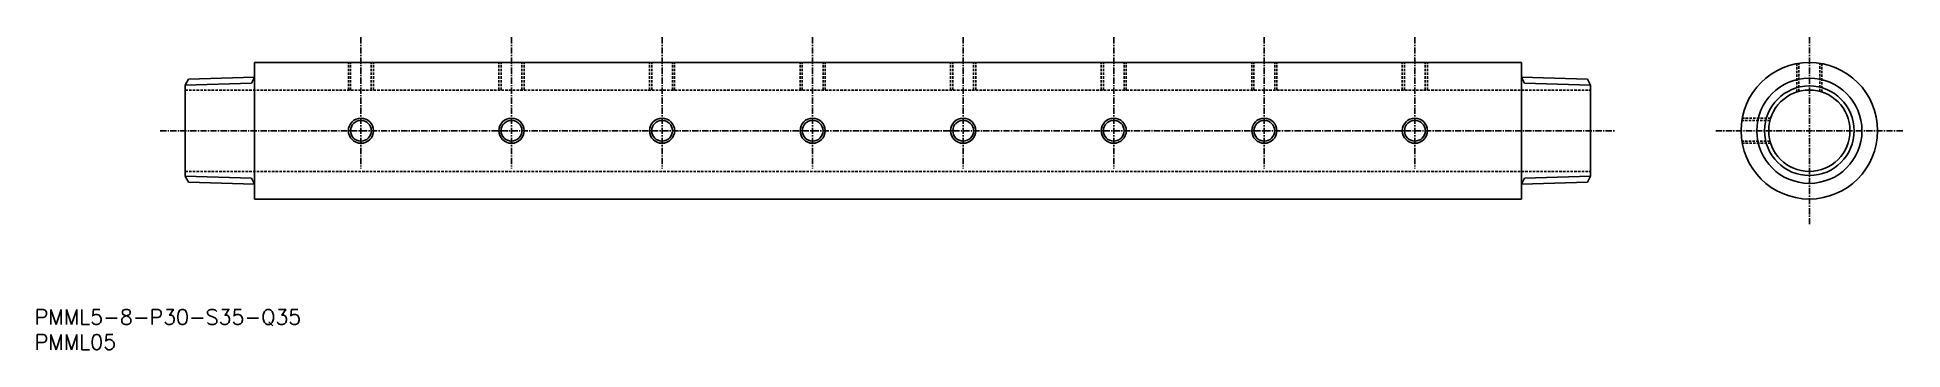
# Model space of a CAD drawing. Extents: x 1 to 372, y 0 to 62.
import ezdxf

# ---------------------------------------------------------------- set-up
doc = ezdxf.new("R2010")
doc.units = 0
doc.linetypes.add('CENTER', pattern=[2, 1.25, -0.25, 0.25, -0.25])
doc.linetypes.add('DASHED', pattern=[0.75, 0.5, -0.25])
doc.layers.get('0').update_dxf_attribs({"linetype": 'CONTINUOUS'})
doc.layers.add('CENTER', color=1, linetype='CENTER')
doc.styles.get("Standard").update_dxf_attribs({"font": 'txt.shx'})

# ---------------------------------------------------------------- blocks, each defined once
blk = doc.blocks.new('*U12')
at = {"color": 7, "linetype": 'CONTINUOUS'}
blk.add_text('PMML05', height=3, dxfattribs=at).set_placement((0, 0))
blk = doc.blocks.new('*U13')
at = {"color": 7, "linetype": 'CONTINUOUS'}
blk.add_text('PMML5-8-P30-S35-Q35', height=3, dxfattribs=at).set_placement((0, 5))

msp = doc.modelspace()

# ---------------------------------------------------------------- linework, layer by layer
at = {"color": 7, "linetype": 'CONTINUOUS'}
for p, q in [((43.77, 57.2), (296.23, 57.2)), ((43.77, 30), (43.77, 57.2)), ((296.23, 30), (296.23, 57.2)), ((30, 52.66), (30.61, 53.84)), ((30, 34.54), (30, 52.66)), ((43.77, 54.25), (30.61, 53.84)), ((296.23, 54.25), (309.39, 53.84)), ((310, 52.66), (309.39, 53.84)), ((310, 34.54), (310, 52.66)), ((30, 34.54), (30.61, 33.36)), ((310, 34.54), (309.39, 33.36)), ((43.77, 32.95), (30.61, 33.36)), ((43.77, 30), (296.23, 30)), ((296.23, 32.95), (309.39, 33.36))]:
    msp.add_line(p, q, dxfattribs=at)
at = {"color": 3, "linetype": 'DASHED'}
for p, q in [((62.5, 51.7), (62.5, 57.2)), ((62.93, 51.7), (62.93, 57.2)), ((67.07, 51.7), (67.07, 57.2)), ((67.5, 51.7), (67.5, 57.2)), ((92.5, 51.7), (92.5, 57.2)), ((92.93, 51.7), (92.93, 57.2)), ((97.07, 51.7), (97.07, 57.2)), ((97.5, 51.7), (97.5, 57.2)), ((122.5, 51.7), (122.5, 57.2)), ((122.93, 51.7), (122.93, 57.2)), ((127.07, 51.7), (127.07, 57.2)), ((127.5, 51.7), (127.5, 57.2)), ((152.5, 51.7), (152.5, 57.2)), ((152.93, 51.7), (152.93, 57.2)), ((157.07, 51.7), (157.07, 57.2)), ((157.5, 51.7), (157.5, 57.2)), ((182.5, 51.7), (182.5, 57.2)), ((182.93, 51.7), (182.93, 57.2)), ((187.07, 51.7), (187.07, 57.2)), ((187.5, 51.7), (187.5, 57.2)), ((212.5, 51.7), (212.5, 57.2)), ((212.93, 51.7), (212.93, 57.2)), ((217.07, 51.7), (217.07, 57.2)), ((217.5, 51.7), (217.5, 57.2)), ((242.5, 51.7), (242.5, 57.2)), ((242.93, 51.7), (242.93, 57.2)), ((247.07, 51.7), (247.07, 57.2)), ((247.5, 51.7), (247.5, 57.2)), ((272.5, 51.7), (272.5, 57.2)), ((272.93, 51.7), (272.93, 57.2)), ((277.07, 51.7), (277.07, 57.2)), ((277.5, 51.7), (277.5, 57.2)), ((351.1, 51.3), (351.1, 56.97)), ((351.53, 51.43), (351.53, 57.04)), ((355.67, 51.43), (355.67, 57.04)), ((356.1, 51.3), (356.1, 56.97)), ((30, 51.7), (310, 51.7)), ((345.77, 45.67), (340.16, 45.67)), ((345.9, 46.1), (340.23, 46.1)), ((345.77, 41.53), (340.16, 41.53)), ((345.9, 41.1), (340.23, 41.1)), ((30, 35.5), (310, 35.5))]:
    msp.add_line(p, q, dxfattribs=at)
at = {"color": 3, "linetype": 'CONTINUOUS'}
for p, q in [((43.16, 53.07), (30, 52.66)), ((43.16, 53.07), (43.77, 54.25)), ((296.84, 53.07), (296.23, 54.25)), ((296.84, 53.07), (310, 52.66)), ((43.16, 34.13), (30, 34.54)), ((43.16, 34.13), (43.77, 32.95)), ((296.84, 34.13), (296.23, 32.95)), ((296.84, 34.13), (310, 34.54))]:
    msp.add_line(p, q, dxfattribs=at)
at = {"color": 7, "linetype": 'CONTINUOUS'}
for centre, radius in [((353.6, 43.6), 13.6), ((353.6, 43.6), 8.92), ((353.6, 43.6), 8.1), ((65, 43.6), 2.07), ((95, 43.6), 2.07), ((125, 43.6), 2.07), ((155, 43.6), 2.07), ((185, 43.6), 2.07), ((215, 43.6), 2.07), ((245, 43.6), 2.07), ((275, 43.6), 2.07)]:
    msp.add_circle(centre, radius, dxfattribs=at)
at = {"color": 3, "linetype": 'CONTINUOUS'}
for centre, radius in [((353.6, 43.6), 10.48), ((65, 43.6), 2.5), ((95, 43.6), 2.5), ((125, 43.6), 2.5), ((155, 43.6), 2.5), ((185, 43.6), 2.5), ((215, 43.6), 2.5), ((245, 43.6), 2.5), ((275, 43.6), 2.5)]:
    msp.add_circle(centre, radius, dxfattribs=at)
at = {"layer": 'CENTER', "color": 1, "linetype": 'CENTER'}
for p, q in [((65, 62.2), (65, 36.1)), ((95, 62.2), (95, 36.1)), ((125, 62.2), (125, 36.1)), ((155, 62.2), (155, 36.1)), ((185, 62.2), (185, 36.1)), ((215, 62.2), (215, 36.1)), ((245, 62.2), (245, 36.1)), ((275, 62.2), (275, 36.1)), ((353.6, 62.2), (353.6, 25)), ((25, 43.6), (315, 43.6)), ((372.2, 43.6), (335, 43.6))]:
    msp.add_line(p, q, dxfattribs=at)

# ---------------------------------------------------------------- block references
at = {"color": 7, "linetype": 'CONTINUOUS'}
for name in ['*U13', '*U12']:
    msp.add_blockref(name, (0, 0), dxfattribs=at)

doc.saveas('drawing.dxf')
